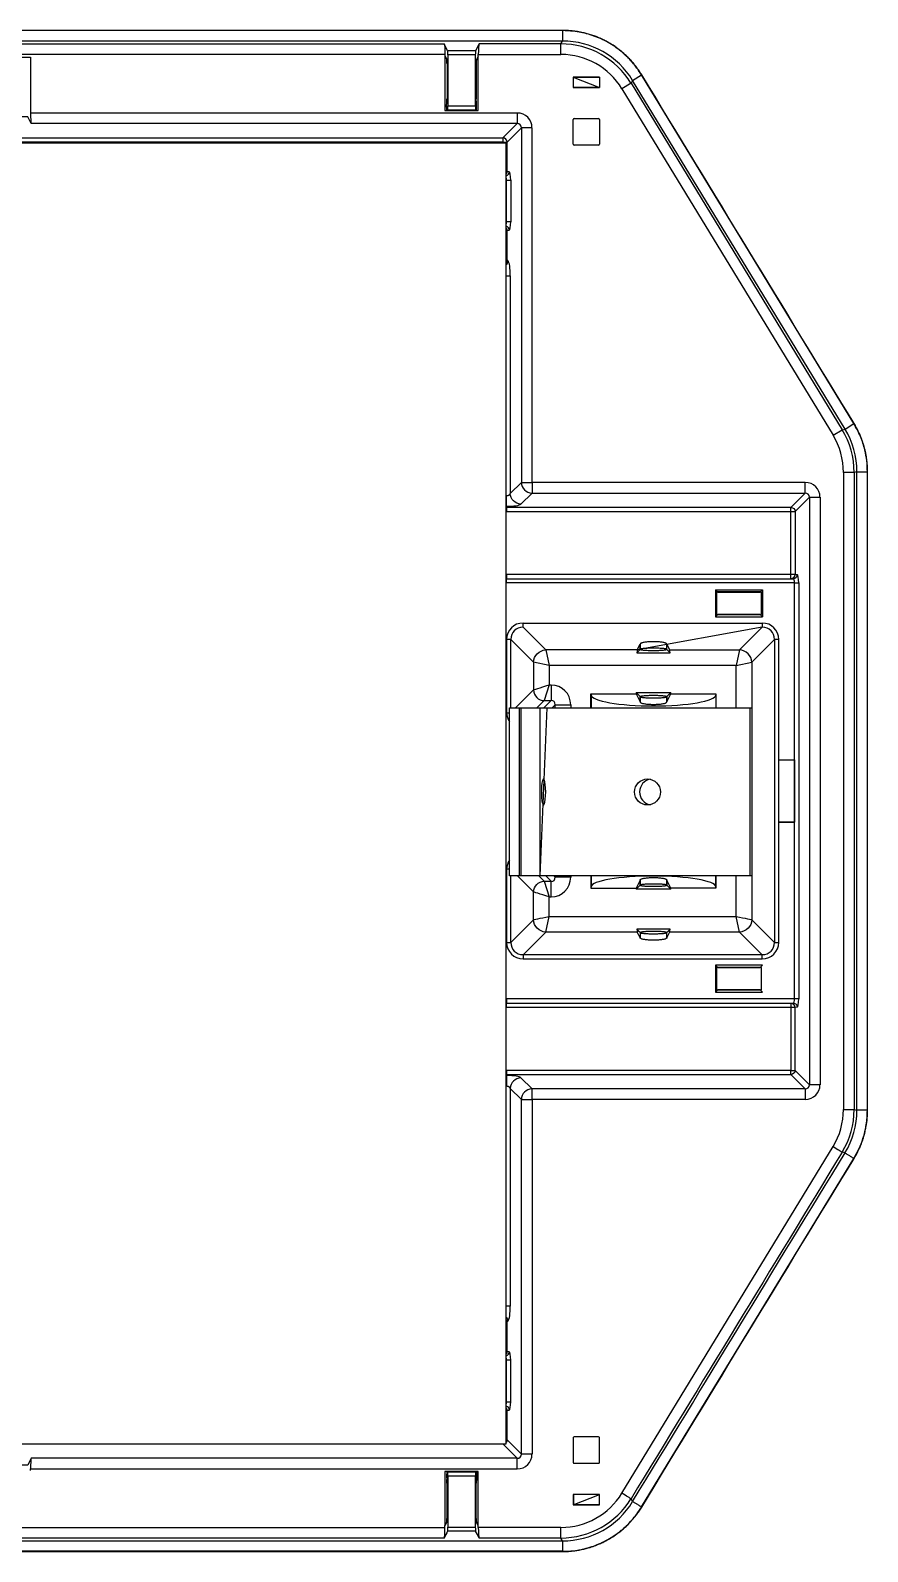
# Model space of a CAD drawing. Header units: feet. Extents: x 1518 to 2565, y 62 to 679.
# Drawn here: x 2198.34 to 2208.39, y 528.97 to 547.24 of the extents above; entities that cross this region are included whole.
import ezdxf

# ---------------------------------------------------------------- set-up
doc = ezdxf.new("R2010")
doc.units = ezdxf.units.FT
doc.header["$LTSCALE"] = 50
doc.header["$MEASUREMENT"] = 0

# ---------------------------------------------------------------- blocks, each defined once
blk = doc.blocks.new('Z1')
at = {"color": 1, "linetype": 'Continuous'}
for p, q in [((75.225, 80.493), (75.244, 80.527)), ((73.831, 80.347), (73.852, 80.305)), ((73.856, 80.256), (73.856, 79.834)), ((74.207, 80.256), (74.207, 79.834)), ((75.687, 80.095), (75.687, 79.97)), ((75.373, 79.287), (75.373, 79.585)), ((75.383, 79.595), (75.677, 79.595)), ((75.687, 79.585), (75.687, 79.287)), ((75.677, 79.277), (75.383, 79.277)), ((76.142, 73.213), (76.176, 73.281)), ((76.176, 73.219), (76.176, 73.281)), ((76.177, 73.285), (76.177, 73.221)), ((76.495, 73.221), (76.495, 73.285)), ((76.135, 73.178), (76.176, 73.219)), ((75.585, 72.686), (76.128, 72.686)), ((76.177, 72.65), (76.177, 72.586)), ((76.495, 72.586), (76.495, 72.65)), ((76.544, 72.686), (76.544, 72.7)), ((77.087, 72.686), (77.087, 72.518)), ((74.725, 70.498), (74.725, 72.518)), ((74.746, 70.498), (74.746, 72.518)), ((74.973, 70.498), (74.973, 72.518)), ((77.498, 70.498), (77.498, 72.518)), ((74.725, 70.498), (74.607, 70.498)), ((74.746, 70.498), (74.725, 70.498)), ((74.973, 70.498), (74.746, 70.498)), ((75.585, 70.498), (75.585, 70.352)), ((76.177, 70.452), (76.177, 70.388)), ((76.495, 70.388), (76.495, 70.452)), ((76.177, 69.817), (76.177, 69.753)), ((76.495, 69.753), (76.495, 69.817)), ((74.569, 68.1), (74.568, 68.113)), ((74.7, 63.503), (74.528, 63.675)), ((75.373, 63.751), (75.373, 63.453)), ((75.677, 63.761), (75.383, 63.761)), ((75.687, 63.453), (75.687, 63.751)), ((75.383, 63.443), (75.677, 63.443)), ((73.856, 62.782), (73.856, 63.204)), ((74.207, 62.782), (74.207, 63.204)), ((75.686, 63.067), (75.374, 63.067))]:
    blk.add_line(p, q, dxfattribs=at)
for points in [[(75.244, 80.655), (75.244, 80.652), (75.244, 80.527), (58.783, 80.527)], [(74.231, 80.347), (74.231, 80.365), (75.225, 80.365), (75.225, 80.493), (74.241, 80.493), (74.199, 80.41), (73.863, 80.41), (73.822, 80.493)], [(58.783, 79.663), (68.451, 79.663), (68.451, 79.681), (68.451, 80.335), (68.851, 80.335), (68.851, 79.681), (68.851, 79.663), (74.7, 79.663), (74.7, 79.535)], [(73.831, 80.365), (73.831, 80.347), (73.831, 79.693), (74.231, 79.693), (74.231, 80.347), (74.21, 80.305)], [(75.374, 80.094), (75.373, 80.095), (75.373, 79.97)], [(76.066, 80.021), (75.957, 79.954), (78.494, 75.791), (78.603, 75.857), (78.637, 75.867), (78.744, 75.932), (76.193, 80.12), (76.195, 80.121)], [(76.085, 80.054), (76.066, 80.021), (78.603, 75.857)], [(78.637, 75.867), (76.085, 80.054), (76.193, 80.12)], [(75.374, 79.971), (75.373, 79.97), (75.687, 79.97), (75.686, 79.971)], [(78.16, 75.097), (78.16, 75.225), (74.877, 75.225), (74.877, 79.486), (74.749, 79.486)], [(74.528, 79.3), (74.528, 79.314), (58.783, 79.314)], [(66.942, 63.675), (74.567, 63.675), (74.567, 79.3), (66.942, 79.3), (59.317, 79.3), (59.317, 63.675)], [(74.567, 78.355), (74.572, 78.355), (74.572, 78.857), (74.567, 78.857)], [(74.572, 78.857), (74.621, 78.857), (74.621, 78.355), (74.572, 78.355)], [(78.747, 75.345), (78.619, 75.345), (78.619, 67.693), (78.747, 67.693), (78.78, 67.684)], [(74.567, 74.925), (74.568, 74.925), (74.567, 74.904)], [(74.572, 74.938), (74.572, 74.925), (74.572, 74.876), (77.988, 74.876), (77.988, 74.925), (74.572, 74.925)], [(78.209, 75.048), (78.337, 75.048), (78.337, 67.99)], [(77.08, 73.936), (77.645, 73.936), (77.645, 73.611), (77.62, 73.636), (77.633, 73.638), (77.633, 73.909), (77.62, 73.91), (77.613, 73.903), (77.113, 73.903), (77.106, 73.91), (77.08, 73.936), (77.08, 73.611)], [(77.645, 73.936), (77.62, 73.91), (77.106, 73.91), (77.092, 73.909), (77.092, 73.638), (77.106, 73.636), (77.08, 73.611), (77.645, 73.611)], [(74.621, 72.518), (74.621, 73.339), (74.572, 73.339), (74.572, 72.459), (74.607, 72.459)], [(76.135, 73.178), (76.537, 73.178), (76.496, 73.219), (76.496, 73.281), (76.53, 73.213), (77.369, 73.213), (77.33, 73.026), (75.082, 73.026), (75.082, 72.792), (75.105, 72.792), (75.105, 72.604)], [(77.517, 70.498), (77.517, 69.973), (77.791, 69.7), (77.84, 69.7), (77.84, 71.144), (77.84, 71.894), (77.84, 73.339), (77.791, 73.339), (77.791, 69.7)], [(77.33, 72.518), (77.33, 73.026), (77.517, 73.065), (77.517, 72.518)], [(75.155, 72.518), (75.155, 72.555), (75.117, 72.518)], [(75.155, 72.555), (75.342, 72.555), (75.342, 72.518)], [(75.585, 72.518), (75.585, 72.686), (75.586, 72.671), (75.586, 72.518)], [(76.128, 72.7), (76.128, 72.686), (76.176, 72.59), (76.176, 72.652), (76.128, 72.7), (76.544, 72.7), (76.496, 72.652), (76.496, 72.59), (76.544, 72.686), (77.087, 72.686), (77.086, 72.671), (77.086, 72.518)], [(74.607, 70.498), (74.607, 72.518), (74.725, 72.518), (74.746, 72.518), (74.973, 72.518), (75.057, 72.518)], [(77.842, 71.146), (77.84, 71.144), (78.032, 71.144), (78.03, 71.146)], [(74.607, 70.579), (74.572, 70.579), (74.572, 69.7), (74.621, 69.7), (74.621, 70.498)], [(74.621, 69.7), (74.895, 69.973), (74.895, 70.306), (74.703, 70.498)], [(77.643, 69.552), (74.769, 69.552), (74.769, 69.503), (77.643, 69.503), (77.643, 69.552), (77.369, 69.825), (77.33, 70.013), (77.33, 70.498)], [(74.959, 70.498), (75.023, 70.434), (75.105, 70.434), (75.042, 70.498)], [(75.14, 70.498), (75.155, 70.483), (75.155, 70.498)], [(75.342, 70.498), (75.342, 70.483), (75.155, 70.483)], [(75.586, 70.498), (75.586, 70.368), (75.585, 70.352), (76.128, 70.352)], [(76.544, 70.338), (76.128, 70.338), (76.176, 70.386), (76.176, 70.448), (76.128, 70.352), (76.128, 70.338)], [(77.087, 70.352), (76.544, 70.352), (76.496, 70.448), (76.496, 70.386), (76.544, 70.338), (76.544, 70.352)], [(77.086, 70.498), (77.086, 70.368), (77.087, 70.352), (77.087, 70.498)], [(77.08, 69.428), (77.106, 69.402), (77.092, 69.4), (77.092, 69.129), (77.106, 69.128), (77.08, 69.102)], [(74.572, 68.113), (77.988, 68.113), (77.988, 68.162), (74.572, 68.162), (74.572, 68.113), (74.572, 68.1)], [(74.567, 68.113), (74.568, 68.113), (74.567, 68.134)], [(74.749, 63.552), (74.749, 67.813), (74.616, 67.946)], [(76.195, 62.917), (76.193, 62.919), (78.744, 67.106), (78.746, 67.105)], [(74.567, 64.182), (74.572, 64.182), (74.621, 64.182), (74.621, 64.683), (74.572, 64.683)], [(74.572, 64.182), (74.572, 64.683), (74.567, 64.683)], [(68.851, 63.357), (68.851, 63.375), (74.7, 63.375), (74.7, 63.503), (68.861, 63.503), (68.819, 63.42), (68.483, 63.42)], [(63.092, 62.733), (63.071, 62.691), (63.071, 63.345), (63.471, 63.345), (63.471, 62.691), (63.471, 62.673), (73.831, 62.673), (73.831, 62.691)], [(74.231, 62.691), (74.231, 63.345), (73.831, 63.345), (73.831, 62.691), (73.852, 62.733)], [(75.373, 63.068), (75.374, 63.067), (75.374, 62.944)], [(75.686, 62.944), (75.686, 63.067), (75.687, 63.068)], [(75.244, 62.512), (75.225, 62.545), (75.225, 62.673), (74.231, 62.673), (74.231, 62.691), (74.21, 62.733)], [(73.822, 62.545), (63.481, 62.545), (63.439, 62.628), (63.103, 62.628), (63.062, 62.545)], [(75.244, 62.384), (75.244, 62.386), (57.035, 62.386), (57.035, 62.384)]]:
    blk.add_lwpolyline(points, dxfattribs=at)
for points in [[(74.196, 80.361), (73.867, 80.361), (73.867, 79.749), (74.196, 79.749)], [(75.686, 79.971), (75.374, 79.971), (75.374, 80.094), (75.686, 80.094), (75.687, 80.095), (75.373, 80.095)], [(74.207, 79.698), (73.856, 79.698), (73.862, 79.699), (74.2, 79.699)], [(77.988, 74.07), (77.988, 74.12), (74.57, 74.12), (74.57, 74.07), (74.57, 74.068)], [(77.106, 73.636), (77.113, 73.643), (77.613, 73.643), (77.62, 73.636)], [(75.057, 72.518), (77.498, 72.518), (77.518, 72.518), (77.518, 70.498), (77.498, 70.498), (75.057, 70.498), (74.973, 70.498)], [(78.032, 71.894), (78.03, 71.892), (78.03, 71.146), (77.842, 71.146), (77.842, 71.892), (77.84, 71.894)], [(77.08, 69.428), (77.08, 69.102), (77.645, 69.102), (77.62, 69.128), (77.633, 69.129), (77.633, 69.4), (77.62, 69.402), (77.613, 69.395), (77.113, 69.395), (77.106, 69.402), (77.62, 69.402), (77.645, 69.428)], [(77.106, 69.128), (77.113, 69.135), (77.613, 69.135), (77.62, 69.128)], [(77.988, 68.968), (77.988, 68.918), (74.57, 68.918), (74.57, 68.968), (74.57, 68.971)], [(74.2, 63.339), (74.207, 63.34), (73.856, 63.34), (73.862, 63.339)], [(73.867, 63.289), (73.867, 62.677), (74.196, 62.677), (74.196, 63.289)], [(75.687, 63.068), (75.373, 63.068), (75.373, 62.943), (75.374, 62.944), (75.686, 62.944), (75.687, 62.943), (75.373, 62.943)]]:
    blk.add_lwpolyline(points, close=True, dxfattribs=at)
for points in [[(58.783, 79.363), (74.528, 79.363), (74.528, 79.314), (74.577, 79.314), (74.749, 79.486), (74.749, 75.225), (74.877, 75.225), (74.877, 75.097), (78.16, 75.097), (77.988, 74.925, -0.393929), (78.037, 74.876), (78.209, 75.048), (78.209, 67.99)], [(74.567, 78.908, 0.339393), (74.604, 78.957), (74.577, 78.959), (74.577, 79.314, 0.393928), (74.528, 79.363), (74.7, 79.535), (68.861, 79.535), (68.819, 79.618), (68.483, 79.618), (68.442, 79.535)], [(74.567, 78.959), (74.577, 78.959, -0.161943), (74.567, 78.929)], [(74.567, 77.844, 0.243485), (74.59, 77.885), (74.577, 77.898), (74.577, 78.252), (74.604, 78.255, 0.339393), (74.567, 78.303)], [(74.567, 78.283, -0.161938), (74.577, 78.252), (74.567, 78.252)], [(74.567, 77.898), (74.577, 77.898, -0.154159), (74.567, 77.869)], [(74.567, 77.708), (74.616, 77.708), (74.616, 75.092), (74.749, 75.225, 0.39393), (74.877, 75.097), (74.744, 74.964, -0.39393), (74.616, 75.092)], [(74.568, 74.925), (74.569, 74.938, 0.016511), (74.572, 74.938), (74.572, 74.938, -0.016533), (74.569, 74.938), (74.569, 74.938)], [(78.032, 69.021), (78.032, 71.144), (78.032, 71.894), (78.032, 74.018), (74.57, 74.018), (74.57, 74.068), (78.014, 74.068), (77.988, 74.07, 0.412102), (78.037, 74.12), (77.988, 74.12), (77.988, 74.876), (78.037, 74.876), (78.037, 74.12), (78.064, 74.118, -0.412106), (78.014, 74.068)], [(78.032, 74.018), (78.081, 74.018), (78.081, 69.021), (78.032, 69.021), (74.57, 69.021), (74.57, 68.971), (78.014, 68.971, -0.412103), (78.064, 68.921), (78.037, 68.918), (77.988, 68.918), (77.988, 68.162), (78.037, 68.162), (78.037, 68.918, 0.412101), (77.988, 68.968), (78.014, 68.971)], [(77.791, 73.339), (77.517, 73.065, 0.393929), (77.369, 73.213), (77.643, 73.486)], [(74.68, 72.518), (74.895, 72.732, 0.393931), (75.023, 72.604), (74.936, 72.518)], [(76.295, 71.661, 0.358803), (76.17, 71.508, 0.358297), (76.295, 71.354)], [(78.337, 67.99), (78.209, 67.99), (78.037, 68.162, -0.393932), (77.988, 68.113), (78.16, 67.941), (78.16, 67.813), (74.877, 67.813), (74.877, 63.552), (74.749, 63.552), (74.577, 63.724), (74.577, 64.079), (74.604, 64.082, 0.339425), (74.567, 64.13)], [(78.16, 67.941), (74.877, 67.941), (74.744, 68.074, 0.393929), (74.616, 67.946), (74.616, 65.331), (74.567, 65.331)], [(74.567, 64.735, 0.33851), (74.604, 64.783), (74.577, 64.786), (74.577, 65.141), (74.59, 65.153, 0.243351), (74.567, 65.194)], [(74.567, 65.141), (74.577, 65.141, 0.154138), (74.567, 65.169)], [(74.567, 64.786), (74.577, 64.786, -0.161957), (74.567, 64.756)], [(74.567, 64.109, -0.161909), (74.577, 64.079), (74.567, 64.079)], [(74.567, 63.724), (74.577, 63.724, -0.154201), (74.567, 63.696)]]:
    blk.add_lwpolyline(points, format="xyb", dxfattribs=at)
for points in [[(76.142, 73.213), (75.042, 73.213), (75.082, 73.026), (74.895, 73.065, -0.393929), (75.042, 73.213), (74.769, 73.486), (74.769, 73.536), (77.643, 73.536), (77.643, 73.486)], [(74.569, 68.1, -0.016557), (74.572, 68.1), (74.572, 68.1, 0.016535), (74.569, 68.1)], [(74.877, 67.941, 0.393929), (74.749, 67.813), (74.877, 67.813)]]:
    blk.add_lwpolyline(points, format="xyb", close=True, dxfattribs=at)
at = {"color": 1, "linetype": 'Continuous', "flags": 128}
for points in [[(74.621, 73.339), (74.895, 73.065), (74.895, 72.732), (74.905, 72.736), (74.922, 72.741), (74.946, 72.749), (74.975, 72.758), (75.008, 72.768), (75.044, 72.78), (75.082, 72.792), (75.023, 72.604), (75.105, 72.604), (75.018, 72.518)], [(75.041, 71.508), (75.04, 71.554), (75.036, 71.596), (75.031, 71.63), (75.024, 71.653), (75.017, 71.663), (75.009, 71.66), (75.002, 71.643), (74.996, 71.614), (74.991, 71.575), (74.989, 71.531), (74.989, 71.484), (74.991, 71.44), (74.996, 71.401), (75.002, 71.372), (75.009, 71.355), (75.017, 71.352), (75.024, 71.362), (75.031, 71.385), (75.036, 71.42), (75.04, 71.462), (75.041, 71.508)], [(76.085, 62.984), (76.066, 63.018), (76.061, 63.021), (76.053, 63.026), (76.042, 63.032), (76.028, 63.041), (76.013, 63.05), (75.995, 63.061), (75.976, 63.072), (75.957, 63.084), (78.494, 67.247), (78.513, 67.236), (78.532, 67.224), (78.549, 67.214), (78.565, 67.204), (78.579, 67.196), (78.59, 67.189), (78.598, 67.184), (78.603, 67.181)]]:
    blk.add_lwpolyline(points, dxfattribs=at)
blk.add_lwpolyline([(74.769, 69.552), (75.042, 69.825, -0.39393), (74.895, 69.973), (74.905, 69.975), (74.922, 69.979), (74.946, 69.984), (74.975, 69.99), (75.008, 69.997), (75.044, 70.005), (75.082, 70.013), (75.082, 70.247), (75.105, 70.247), (75.105, 70.434)], format="xyb", dxfattribs=at)
for points in [[(75.023, 70.434), (75.082, 70.247), (75.044, 70.259), (75.008, 70.27), (74.975, 70.28), (74.946, 70.29), (74.922, 70.297), (74.905, 70.303), (74.895, 70.306, -0.393926)], [(76.142, 69.825), (75.042, 69.825), (75.082, 70.013), (77.33, 70.013), (77.368, 70.005), (77.404, 69.997), (77.437, 69.99), (77.466, 69.984), (77.49, 69.979), (77.507, 69.975), (77.517, 69.973, -0.39393), (77.369, 69.825), (76.53, 69.825), (76.496, 69.757), (76.496, 69.819), (76.537, 69.86), (76.135, 69.86), (76.176, 69.819), (76.176, 69.757)]]:
    blk.add_lwpolyline(points, format="xyb", close=True, dxfattribs=at)
at = {"color": 1, "linetype": 'Continuous'}
blk.add_circle((76.264, 71.507), 0.156, dxfattribs=at)
for centre, major_axis, ratio, start_param, end_param in [((73.862, 80.361), (0, 0.05), 0.087489, 4.712389, 6.108652), ((74.2, 80.361), (0, 0.05), 0.087489, 0.174533, 1.570796), ((74.243, 80.365), (0, 0.13), 0.087489, 0.174533, 1.570796), ((75.21, 79.482), (0.497, 0.885), 0.985189, 5.779917, 6.786454), ((75.225, 79.507), (0.502, 0.894), 0.975175, 5.779917, 6.786454), ((73.851, 80.256), (0, 0.05), 0.087489, 4.712389, 6.108652), ((74.211, 80.256), (0, 0.05), 0.087489, 0.174533, 1.570796), ((75.21, 79.482), (-0.435, -0.774), 0.980156, 2.638324, 3.644861), ((73.851, 79.834), (0, 0.05), 0.087489, 3.665191, 4.712389), ((73.862, 79.749), (0, 0.05), 0.087489, 3.159046, 4.712389), ((74.2, 79.749), (0, 0.05), 0.087489, 1.570796, 3.124139), ((68.863, 79.663), (0, 0.13), 0.087489, 1.570796, 2.96706), ((74.694, 79.48), (-0.131, -0.131), 0.970288, 2.371274, 3.911912), ((74.694, 79.48), (0.042, 0.042), 0.84211, 5.512866, 7.053504), ((75.383, 79.585), (-0.00707, 0.00707), 0.999695, 5.497939, 7.068431), ((75.677, 79.585), (0.00707, 0.00707), 0.999695, 5.497939, 7.068431), ((75.383, 79.287), (-0.00707, -0.00707), 0.999695, 5.497939, 7.068431), ((75.677, 79.287), (0.00707, -0.00707), 0.999695, 5.497939, 7.068431), ((74.603, 78.857), (0, 0.1), 0.176327, 4.712389, 6.265732), ((74.554, 78.857), (0, 0.05), 0.352654, 4.712389, 5.483791), ((74.554, 78.355), (0, 0.05), 0.352654, 3.940987, 4.712389), ((74.603, 78.355), (0, 0.1), 0.176327, 3.159046, 4.712389), ((74.584, 77.708), (0, 0.18), 0.176327, 4.712389, 6.108652), ((77.735, 75.338), (0.975, 0.274), 0.987808, 6.01383, 6.55254), ((77.761, 75.345), (0.983, 0.276), 0.979508, 6.01383, 6.55254), ((77.735, 75.338), (-0.852, -0.239), 0.98364, 2.872238, 3.410948), ((78.154, 75.042), (-0.131, -0.131), 0.970288, 2.371274, 3.911912), ((78.154, 75.042), (0.042, 0.042), 0.84211, 5.512866, 7.053504), ((74.572, 74.977), (0.0018, 0.0523), 0.955933, 3.108053, 3.175133), ((74.567, 74.97), (0.18, 0), 0.176327, 4.741443, 6.108652), ((74.572, 74.977), (-0.003, -0.101), 0.984791, 6.249645, 6.316725), ((78.014, 74.018), (0, 0.05), 0.352654, 4.712389, 6.265732), ((78.063, 74.018), (0, 0.1), 0.176327, 4.712389, 6.265732), ((74.775, 73.333), (-0.146, 0.146), 0.970288, 5.512866, 7.053504), ((74.775, 73.333), (0.111, -0.111), 0.951716, 2.371274, 3.911912), ((77.637, 73.333), (0.146, 0.146), 0.970288, 5.512866, 7.053504), ((77.637, 73.333), (0.111, 0.111), 0.951716, 5.512866, 7.053504), ((76.145, 73.026), (0, 0.19), 0.087489, 0.174533, 0.638994), ((76.527, 73.026), (0, 0.19), 0.087489, 5.644191, 6.108652), ((75.098, 72.548), (-0.175, -0.175), 0.970288, 2.371274, 3.911912), ((75.098, 72.548), (0.0445, 0.0445), 0.793717, 5.512866, 7.053504), ((76.336, 72.673), (0.75, 0), 0.176327, 3.159046, 6.265732), ((74.754, 72.464), (-0.131, -0.131), 0.970288, 5.512866, 6.143516), ((74.754, 70.574), (0.131, -0.131), 0.970288, 3.281262, 3.911912), ((75.098, 70.49), (-0.175, 0.175), 0.970288, 2.371274, 3.911912), ((75.098, 70.49), (-0.0445, 0.0445), 0.793717, 2.371274, 3.911912), ((76.336, 70.365), (0.75, 0), 0.176327, 0.017453, 3.124139), ((75.678, 70.39), (0.5, 0), 0.087489, 6.195919, 6.224625), ((76.145, 70.013), (0, 0.19), 0.087489, 2.502598, 2.96706), ((76.994, 69.815), (0.5, 0), 0.087489, 3.054326, 3.083032), ((76.527, 70.013), (0, 0.19), 0.087489, 3.316126, 3.780587), ((74.775, 69.706), (-0.146, -0.146), 0.970288, 5.512866, 7.053504), ((74.775, 69.706), (0.111, 0.111), 0.951716, 2.371274, 3.911912), ((77.637, 69.706), (0.111, -0.111), 0.951716, 5.512866, 7.053504), ((77.637, 69.706), (0.146, -0.146), 0.970288, 5.512866, 7.053504), ((78.014, 69.021), (0, 0.05), 0.352654, 3.159046, 4.712389), ((78.063, 69.021), (0, 0.1), 0.176327, 3.159046, 4.712389), ((74.572, 68.061), (-0.003, 0.101), 0.984791, 6.249645, 6.316725), ((74.572, 68.061), (-0.0018, 0.0523), 0.955933, 6.249645, 6.316725), ((74.567, 68.069), (0.18, 0), 0.176327, 0.174533, 1.541742), ((78.154, 67.996), (-0.131, 0.131), 0.970288, 2.371274, 3.911912), ((78.154, 67.996), (-0.042, 0.042), 0.84211, 2.371274, 3.911912), ((77.735, 67.701), (-0.852, 0.239), 0.98364, 2.872238, 3.410948), ((77.735, 67.701), (0.975, -0.274), 0.987808, 6.01383, 6.55254), ((77.761, 67.693), (0.983, -0.276), 0.979508, 6.01383, 6.55254), ((74.584, 65.331), (0, 0.18), 0.176327, 3.316126, 4.712389), ((74.554, 64.683), (0, 0.05), 0.352654, 4.712389, 5.483791), ((74.603, 64.683), (0, 0.1), 0.176327, 4.712389, 6.265732), ((74.554, 64.182), (0, 0.05), 0.352654, 3.940987, 4.712389), ((74.603, 64.182), (0, 0.1), 0.176327, 3.159046, 4.712389), ((75.383, 63.751), (-0.00707, 0.00707), 0.999695, 5.497939, 7.068431), ((75.677, 63.751), (0.00707, 0.00707), 0.999695, 5.497939, 7.068431), ((68.863, 63.375), (0, 0.13), 0.087489, 0.174533, 1.570796), ((74.694, 63.558), (-0.131, 0.131), 0.970288, 2.371274, 3.911912), ((74.694, 63.558), (-0.042, 0.042), 0.84211, 2.371274, 3.911912), ((75.383, 63.453), (-0.00707, -0.00707), 0.999695, 5.497939, 7.068431), ((75.677, 63.453), (0.00707, -0.00707), 0.999695, 5.497939, 7.068431), ((73.851, 63.204), (0, 0.05), 0.087489, 4.712389, 5.759587), ((73.862, 63.289), (0, 0.05), 0.087489, 4.712389, 6.265732), ((74.2, 63.289), (0, 0.05), 0.087489, 0.017453, 1.570796), ((75.21, 63.557), (-0.435, 0.774), 0.980156, 2.638324, 3.644861), ((75.21, 63.557), (-0.497, 0.885), 0.985189, 2.638324, 3.644861), ((75.225, 63.531), (-0.502, 0.894), 0.975175, 2.638324, 3.644861), ((73.851, 62.782), (0, 0.05), 0.087489, 3.316126, 4.712389), ((73.862, 62.677), (0, 0.05), 0.087489, 3.316126, 4.712389), ((74.2, 62.677), (0, 0.05), 0.087489, 1.570796, 2.96706), ((74.211, 62.782), (0, 0.05), 0.087489, 1.570796, 2.96706), ((74.243, 62.673), (0, 0.13), 0.087489, 1.570796, 2.96706)]:
    blk.add_ellipse(centre, major_axis=major_axis, ratio=ratio, start_param=start_param, end_param=end_param, dxfattribs=at)
for points, knots in [([(75.789, 80.512), (75.774, 80.52), (75.738, 80.54), (75.686, 80.564), (75.632, 80.586), (75.581, 80.603), (75.545, 80.613), (75.526, 80.618), (75.51, 80.623), (75.469, 80.632), (75.413, 80.642), (75.355, 80.65), (75.301, 80.654), (75.263, 80.654), (75.244, 80.655), (69.757, 80.655), (64.27, 80.655), (58.783, 80.655)], [0, 0, 0, 0, 0.180019, 0.438365, 0.599833, 0.799876, 1, 1, 1, 1.17972, 1.437949, 1.599567, 1.799703, 2, 2, 2, 3, 3, 3, 3]), ([(76.193, 80.12), (76.169, 80.156), (76.121, 80.229), (76.021, 80.341), (75.892, 80.451), (75.731, 80.547), (75.556, 80.613), (75.392, 80.647), (75.287, 80.651), (75.244, 80.652), (69.757, 80.652), (64.27, 80.652), (58.783, 80.652)], [0, 0, 0, 0, 0.115443, 0.230884, 0.395157, 0.559427, 0.72347, 0.887518, 1, 1, 1, 2, 2, 2, 2]), ([(63.062, 80.493), (63.075, 80.465), (63.089, 80.438), (63.103, 80.41), (63.215, 80.41), (63.327, 80.41), (63.439, 80.41), (63.453, 80.438), (63.467, 80.465), (63.481, 80.493), (66.928, 80.493), (70.375, 80.493), (73.822, 80.493), (73.823, 80.488), (73.826, 80.479), (73.829, 80.444), (73.831, 80.404), (73.831, 80.378), (73.831, 80.365), (70.378, 80.365), (66.924, 80.365), (63.471, 80.365), (63.471, 80.359), (63.471, 80.353), (63.471, 80.347)], [0, 0, 0, 0, 1, 1, 1, 2, 2, 2, 3, 3, 3, 4, 4, 4, 4.272797, 4.562444, 4.787991, 5, 5, 5, 6, 6, 6, 7, 7, 7, 7]), ([(78.908, 67.684), (78.908, 70.241), (78.908, 72.798), (78.908, 75.354), (78.908, 75.373), (78.908, 75.417), (78.902, 75.478), (78.893, 75.54), (78.883, 75.596), (78.872, 75.636), (78.867, 75.655), (78.862, 75.673), (78.849, 75.715), (78.828, 75.772), (78.802, 75.83), (78.777, 75.881), (78.756, 75.916), (78.746, 75.933), (77.895, 77.329), (77.045, 78.725), (76.195, 80.121), (76.185, 80.135), (76.163, 80.171), (76.13, 80.217), (76.093, 80.263), (76.057, 80.303), (76.03, 80.329), (76.017, 80.343), (76.004, 80.355), (75.974, 80.383), (75.93, 80.419), (75.883, 80.454), (75.839, 80.484), (75.806, 80.503), (75.789, 80.512)], [0, 0, 0, 0, 1, 1, 1, 1.180357, 1.438824, 1.600133, 1.800075, 2, 2, 2, 2.180038, 2.438369, 2.599838, 2.799881, 3, 3, 3, 4, 4, 4, 4.180621, 4.439237, 4.60041, 4.800263, 5, 5, 5, 5.180338, 5.438823, 5.600138, 5.800079, 6, 6, 6, 6]), ([(73.856, 79.698), (73.855, 79.698), (73.854, 79.699), (73.853, 79.706), (73.852, 79.718), (73.851, 79.732), (73.851, 79.748), (73.851, 79.764), (73.852, 79.778), (73.853, 79.786), (73.853, 79.79), (73.853, 79.791)], [0, 0, 0, 0, 0.108703, 0.246108, 0.354614, 0.474145, 0.600053, 0.725959, 0.845493, 0.953996, 1, 1, 1, 1]), ([(78.78, 75.354), (78.822, 75.354), (78.864, 75.354), (78.906, 75.354), (78.905, 75.398), (78.902, 75.485), (78.875, 75.628), (78.828, 75.78), (78.772, 75.881), (78.744, 75.932), (78.745, 75.933), (78.745, 75.933), (78.746, 75.933)], [0, 0, 0, 0, 1, 1, 1, 1.214436, 1.431886, 1.712493, 2, 2, 2, 3, 3, 3, 3]), ([(57.048, 62.545), (57.043, 62.534), (57.039, 62.523), (57.035, 62.512), (57.035, 62.47), (57.035, 62.428), (57.035, 62.386), (56.972, 62.389), (56.847, 62.395), (56.666, 62.443), (56.512, 62.512), (56.385, 62.591), (56.319, 62.648), (56.286, 62.676), (56.285, 62.676), (56.285, 62.675), (56.284, 62.675), (56.299, 62.662), (56.337, 62.628), (56.392, 62.587), (56.452, 62.548), (56.507, 62.516), (56.569, 62.485), (56.611, 62.468), (56.632, 62.459), (56.65, 62.452), (56.698, 62.435), (56.764, 62.416), (56.835, 62.401), (56.898, 62.391), (56.966, 62.385), (57.012, 62.384), (57.035, 62.384), (63.105, 62.384), (69.174, 62.384), (75.244, 62.384), (75.261, 62.384), (75.303, 62.384), (75.36, 62.389), (75.418, 62.397), (75.471, 62.406), (75.508, 62.415), (75.526, 62.42), (75.543, 62.424), (75.583, 62.435), (75.637, 62.454), (75.691, 62.476), (75.739, 62.499), (75.773, 62.517), (75.789, 62.526), (75.804, 62.534), (75.84, 62.555), (75.887, 62.587), (75.934, 62.623), (75.975, 62.656), (76.003, 62.682), (76.017, 62.695), (76.029, 62.707), (76.059, 62.737), (76.096, 62.78), (76.133, 62.826), (76.164, 62.869), (76.184, 62.901), (76.195, 62.917), (77.045, 64.313), (77.895, 65.709), (78.746, 67.105), (78.755, 67.12), (78.778, 67.159), (78.805, 67.214), (78.83, 67.271), (78.85, 67.325), (78.861, 67.364), (78.867, 67.383), (78.872, 67.401), (78.883, 67.444), (78.894, 67.504), (78.903, 67.566), (78.907, 67.623), (78.908, 67.663), (78.908, 67.684), (78.908, 67.684), (78.907, 67.684), (78.906, 67.684), (78.864, 67.684), (78.822, 67.684), (78.78, 67.684), (78.78, 70.241), (78.78, 72.798), (78.78, 75.354), (78.769, 75.351), (78.758, 75.348), (78.747, 75.345), (78.747, 72.794), (78.747, 70.244), (78.747, 67.693)], [0, 0, 0, 0, 1, 1, 1, 2, 2, 2, 2.227044, 2.457081, 2.680643, 2.841433, 3, 3, 3, 4, 4, 4, 4.139697, 4.369522, 4.50029, 4.666892, 4.833457, 5, 5, 5, 5.139041, 5.368691, 5.499685, 5.666365, 5.833127, 6, 6, 6, 7, 7, 7, 7.180622, 7.439236, 7.600409, 7.800262, 8, 8, 8, 8.180337, 8.438823, 8.600137, 8.800078, 9, 9, 9, 9.180018, 9.438364, 9.599832, 9.799877, 10, 10, 10, 10.179721, 10.43795, 10.599566, 10.799702, 11, 11, 11, 12, 12, 12, 12.180356, 12.438823, 12.600132, 12.800075, 13, 13, 13, 13.180037, 13.438369, 13.599838, 13.799881, 14, 14, 14, 15, 15, 15, 16, 16, 16, 17, 17, 17, 18, 18, 18, 19, 19, 19, 19]), ([(78.637, 67.171), (78.638, 67.17), (78.64, 67.169), (78.642, 67.168), (78.644, 67.167), (78.647, 67.165), (78.65, 67.163), (78.653, 67.161), (78.657, 67.159), (78.66, 67.157), (78.665, 67.154), (78.669, 67.151), (78.674, 67.149), (78.679, 67.145), (78.684, 67.142), (78.689, 67.139), (78.695, 67.136), (78.701, 67.132), (78.707, 67.129), (78.713, 67.125), (78.719, 67.121), (78.725, 67.117), (78.731, 67.114), (78.738, 67.11), (78.744, 67.106), (78.765, 67.144), (78.808, 67.22), (78.86, 67.355), (78.898, 67.51), (78.904, 67.625), (78.906, 67.684), (78.906, 70.241), (78.906, 72.798), (78.906, 75.354), (78.907, 75.354), (78.908, 75.354), (78.908, 75.354)], [0, 0, 0, 0, 1, 1, 1, 2, 2, 2, 3, 3, 3, 4, 4, 4, 5, 5, 5, 6, 6, 6, 7, 7, 7, 8, 8, 8, 8.214436, 8.431886, 8.712493, 9, 9, 9, 10, 10, 10, 11, 11, 11, 11]), ([(74.572, 74.938), (74.571, 74.942), (74.571, 74.95), (74.57, 74.979), (74.569, 75.018), (74.569, 75.049), (74.569, 75.065), (74.569, 75.066)], [0, 0, 0, 0, 0.242008, 0.48401, 0.725995, 0.988617, 1, 1, 1, 1]), ([(74.572, 68.1), (74.571, 68.096), (74.571, 68.088), (74.57, 68.059), (74.569, 68.021), (74.569, 67.989), (74.569, 67.973), (74.569, 67.972)], [0, 0, 0, 0, 0.242008, 0.48401, 0.725994, 0.988619, 1, 1, 1, 1]), ([(57.035, 62.512), (63.105, 62.512), (69.174, 62.512), (75.244, 62.512), (75.244, 62.47), (75.244, 62.428), (75.244, 62.386), (75.288, 62.387), (75.375, 62.39), (75.523, 62.417), (75.683, 62.47), (75.849, 62.558), (75.997, 62.673), (76.112, 62.795), (76.169, 62.883), (76.193, 62.919), (76.186, 62.922), (76.18, 62.926), (76.174, 62.93), (76.168, 62.934), (76.161, 62.938), (76.155, 62.941), (76.15, 62.945), (76.144, 62.948), (76.138, 62.952), (76.133, 62.955), (76.128, 62.958), (76.123, 62.961), (76.118, 62.964), (76.114, 62.967), (76.109, 62.969), (76.105, 62.972), (76.102, 62.974), (76.098, 62.976), (76.096, 62.978), (76.093, 62.979), (76.09, 62.981), (76.089, 62.982), (76.087, 62.983), (76.085, 62.984), (76.936, 64.38), (77.786, 65.776), (78.637, 67.171), (78.625, 67.174), (78.614, 67.178), (78.603, 67.181), (77.758, 65.793), (76.912, 64.405), (76.066, 63.018)], [0, 0, 0, 0, 1, 1, 1, 2, 2, 2, 2.115443, 2.230884, 2.395157, 2.559427, 2.72347, 2.887518, 3, 3, 3, 4, 4, 4, 5, 5, 5, 6, 6, 6, 7, 7, 7, 8, 8, 8, 9, 9, 9, 10, 10, 10, 11, 11, 11, 12, 12, 12, 13, 13, 13, 14, 14, 14, 14]), ([(73.856, 63.34), (73.855, 63.34), (73.854, 63.339), (73.853, 63.332), (73.852, 63.32), (73.851, 63.307), (73.851, 63.29), (73.851, 63.274), (73.852, 63.26), (73.853, 63.252), (73.853, 63.248), (73.853, 63.247)], [0, 0, 0, 0, 0.108703, 0.246111, 0.354617, 0.474144, 0.600053, 0.725961, 0.845488, 0.953994, 1, 1, 1, 1]), ([(75.225, 62.545), (74.897, 62.545), (74.569, 62.545), (74.241, 62.545), (74.227, 62.573), (74.213, 62.601), (74.199, 62.628), (74.087, 62.628), (73.975, 62.628), (73.863, 62.628), (73.849, 62.601), (73.835, 62.573), (73.822, 62.545), (73.823, 62.55), (73.826, 62.559), (73.829, 62.594), (73.831, 62.634), (73.831, 62.66), (73.831, 62.673)], [0, 0, 0, 0, 1, 1, 1, 2, 2, 2, 3, 3, 3, 4, 4, 4, 4.272798, 4.562442, 4.787987, 5, 5, 5, 5])]:
    blk.add_open_spline(points, degree=3, knots=knots, dxfattribs=at)
for points, weights, knots in [([(74.207, 79.698), (74.21, 79.698), (74.211, 79.735), (74.212, 79.772), (74.209, 79.791), (74.207, 79.806), (74.207, 79.834)], [1, 0.793353340285, 1, 0.793353340285, 1, 0.866025403787, 1], [0, 0, 0, 1.308997, 1.308997, 2.617994, 2.617994, 3.665191, 3.665191, 3.665191]), ([(74.567, 75.066), (74.568, 75.066), (74.569, 75.066), (74.609, 75.067), (74.616, 75.092)], [1, 0.999758228463, 1, 0.779993031691, 1], [0, 0, 0, 0.04398, 0.04398, 1.396263, 1.396263, 1.396263]), ([(76.496, 73.281), (76.495, 73.283), (76.495, 73.285), (76.488, 73.312), (76.336, 73.312), (76.184, 73.312), (76.177, 73.285), (76.177, 73.283), (76.176, 73.281)], [1, 0.999770716911, 1, 0.722641925187, 1, 0.722641925187, 1, 0.999770716911, 1], [0, 0, 0, 0.042829, 0.042829, 1.569188, 1.569188, 3.095547, 3.095547, 3.138376, 3.138376, 3.138376]), ([(76.496, 73.219), (76.495, 73.22), (76.495, 73.221), (76.495, 73.221), (76.495, 73.221), (76.488, 73.234), (76.336, 73.234), (76.184, 73.234), (76.177, 73.221), (76.177, 73.221), (76.177, 73.221), (76.177, 73.22), (76.176, 73.219)], [1, 0.999896996851, 1, 0.999975067537, 1, 0.722641925187, 1, 0.722641925187, 1, 0.999975067537, 1, 0.999896996851, 1], [0, 0, 0, 0.028706, 0.028706, 0.042829, 0.042829, 1.569188, 1.569188, 3.095547, 3.095547, 3.10967, 3.10967, 3.138376, 3.138376, 3.138376]), ([(76.177, 73.221), (76.177, 73.22), (76.177, 73.22), (76.184, 73.207), (76.336, 73.207), (76.488, 73.207), (76.495, 73.22), (76.495, 73.22), (76.495, 73.221)], [1, 0.999975067537, 1, 0.722641925187, 1, 0.722641925187, 1, 0.999975067537, 1], [0, 0, 0, 0.014123, 0.014123, 1.540482, 1.540482, 3.066841, 3.066841, 3.080964, 3.080964, 3.080964]), ([(76.176, 72.652), (76.177, 72.651), (76.177, 72.651), (76.177, 72.65), (76.177, 72.65), (76.184, 72.637), (76.336, 72.637), (76.488, 72.637), (76.495, 72.65), (76.495, 72.65), (76.495, 72.651), (76.495, 72.651), (76.496, 72.652)], [1, 0.999896996851, 1, 0.999975067537, 1, 0.722641925187, 1, 0.722641925187, 1, 0.999975067537, 1, 0.999896996851, 1], [0, 0, 0, 0.028706, 0.028706, 0.042829, 0.042829, 1.569188, 1.569188, 3.095547, 3.095547, 3.10967, 3.10967, 3.138376, 3.138376, 3.138376]), ([(76.176, 72.59), (76.177, 72.588), (76.177, 72.586), (76.184, 72.559), (76.336, 72.559), (76.488, 72.559), (76.495, 72.586), (76.495, 72.588), (76.496, 72.59)], [1, 0.999770716911, 1, 0.722641925187, 1, 0.722641925187, 1, 0.999770716911, 1], [0, 0, 0, 0.042829, 0.042829, 1.569188, 1.569188, 3.095547, 3.095547, 3.138376, 3.138376, 3.138376]), ([(76.495, 72.651), (76.495, 72.651), (76.495, 72.651), (76.488, 72.665), (76.336, 72.665), (76.184, 72.665), (76.177, 72.651), (76.177, 72.651), (76.177, 72.651)], [1, 0.999975067537, 1, 0.722641925187, 1, 0.722641925187, 1, 0.999975067537, 1], [0, 0, 0, 0.014123, 0.014123, 1.540482, 1.540482, 3.066841, 3.066841, 3.080964, 3.080964, 3.080964]), ([(76.176, 70.448), (76.177, 70.45), (76.177, 70.452), (76.184, 70.479), (76.336, 70.479), (76.488, 70.479), (76.495, 70.452), (76.495, 70.45), (76.496, 70.448)], [1, 0.999770716911, 1, 0.722641925187, 1, 0.722641925187, 1, 0.999770716911, 1], [0, 0, 0, 0.042829, 0.042829, 1.569188, 1.569188, 3.095547, 3.095547, 3.138376, 3.138376, 3.138376]), ([(76.496, 70.386), (76.495, 70.387), (76.495, 70.388), (76.495, 70.388), (76.495, 70.388), (76.488, 70.401), (76.336, 70.401), (76.184, 70.401), (76.177, 70.388), (76.177, 70.388), (76.177, 70.388), (76.177, 70.387), (76.177, 70.387), (76.184, 70.374), (76.336, 70.374), (76.488, 70.374), (76.495, 70.387), (76.495, 70.387), (76.495, 70.388)], [1, 0.999896996851, 1, 0.999975067537, 1, 0.722641925187, 1, 0.722641925187, 1, 0.999975067537, 1, 0.999975067537, 1, 0.722641925187, 1, 0.722641925187, 1, 0.999975067537, 1], [0, 0, 0, 0.028706, 0.028706, 0.042829, 0.042829, 1.569188, 1.569188, 3.095547, 3.095547, 3.10967, 3.10967, 3.123793, 3.123793, 4.650152, 4.650152, 6.176511, 6.176511, 6.190634, 6.190634, 6.190634]), ([(76.176, 69.819), (76.177, 69.818), (76.177, 69.818), (76.177, 69.817), (76.177, 69.817), (76.184, 69.804), (76.336, 69.804), (76.488, 69.804), (76.495, 69.817), (76.495, 69.817), (76.495, 69.818), (76.495, 69.818), (76.495, 69.818), (76.488, 69.832), (76.336, 69.832), (76.184, 69.832), (76.177, 69.818), (76.177, 69.818), (76.177, 69.818)], [1, 0.999896996851, 1, 0.999975067537, 1, 0.722641925187, 1, 0.722641925187, 1, 0.999975067537, 1, 0.999975067537, 1, 0.722641925187, 1, 0.722641925187, 1, 0.999975067537, 1], [0, 0, 0, 0.028706, 0.028706, 0.042829, 0.042829, 1.569188, 1.569188, 3.095547, 3.095547, 3.10967, 3.10967, 3.123793, 3.123793, 4.650152, 4.650152, 6.176511, 6.176511, 6.190634, 6.190634, 6.190634]), ([(76.496, 69.757), (76.495, 69.755), (76.495, 69.753), (76.488, 69.726), (76.336, 69.726), (76.184, 69.726), (76.177, 69.753), (76.177, 69.755), (76.176, 69.757)], [1, 0.999770716911, 1, 0.722641925187, 1, 0.722641925187, 1, 0.999770716911, 1], [0, 0, 0, 0.042829, 0.042829, 1.569188, 1.569188, 3.095547, 3.095547, 3.138376, 3.138376, 3.138376]), ([(74.616, 67.946), (74.609, 67.971), (74.569, 67.972), (74.568, 67.972), (74.567, 67.972)], [1, 0.779993031689, 1, 0.999758228464, 1], [0, 0, 0, 1.352283, 1.352283, 1.396263, 1.396263, 1.396263]), ([(74.207, 63.34), (74.21, 63.34), (74.211, 63.303), (74.212, 63.266), (74.209, 63.247), (74.207, 63.233), (74.207, 63.204)], [1, 0.793353340289, 1, 0.793353340289, 1, 0.866025403781, 1], [0, 0, 0, 1.308997, 1.308997, 2.617994, 2.617994, 3.665191, 3.665191, 3.665191])]:
    blk.add_rational_spline(points, weights, degree=2, knots=knots, dxfattribs=at)

msp = doc.modelspace()

# ---------------------------------------------------------------- block references
msp.add_blockref('Z1', (2129.486, 466.586))

doc.saveas('drawing.dxf')
